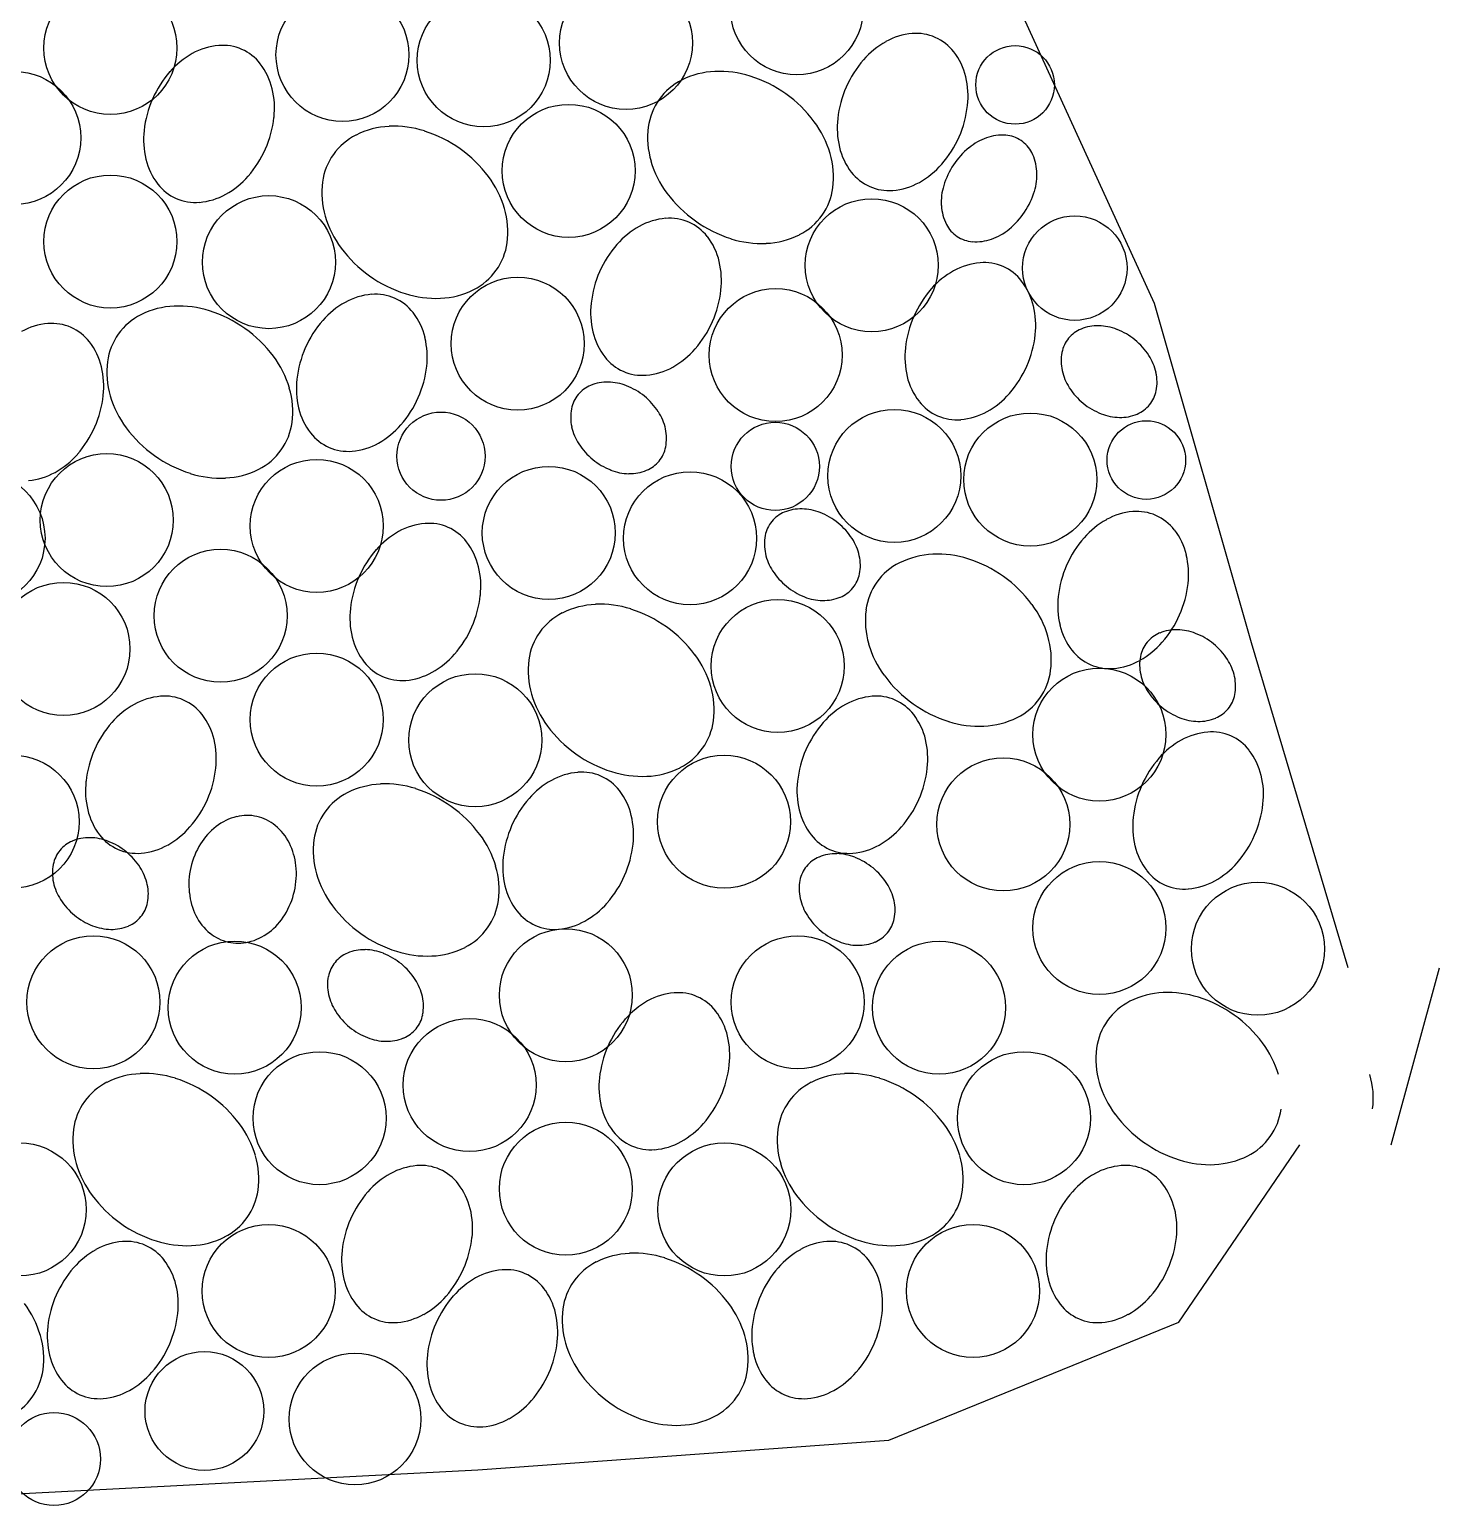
# Paper-space layout 'ESC' of a CAD drawing. Header units: feet, sheet in inches. Extents: x -1.2 to 33.8, y 0.1 to 22.9.
# Drawn here: x 24.005 to 25.056, y 12.874 to 13.975 of the extents above; entities that cross this region are included whole.
import ezdxf

# ---------------------------------------------------------------- set-up
doc = ezdxf.new("R2010")
doc.units = ezdxf.units.FT
doc.header["$MEASUREMENT"] = 0
doc.layers.add('TBLK', color=7, linetype='Continuous')

# ---------------------------------------------------------------- blocks, each defined once
blk = doc.blocks.new('ESC DET')
at = {"layer": 'TBLK'}
for p, q in [((26.4965, 14.2793), (26.3703, 14.5546)), ((26.5687, 14.0261), (26.4965, 14.2793)), ((26.6408, 13.7838), (26.5687, 14.0261)), ((26.6729, 13.6517), (26.709, 13.7838)), ((26.5146, 13.5195), (26.6047, 13.6517)), ((26.2982, 13.4315), (26.5146, 13.5195)), ((25.9916, 13.4094), (26.2982, 13.4315)), ((25.5678, 13.3874), (25.9916, 13.4094))]:
    blk.add_line(p, q, dxfattribs=at)
for centre, radius in [((26.2296, 14.4995), 0.0496), ((25.7176, 14.4698), 0.0496), ((26.1022, 14.4736), 0.0496), ((25.8907, 14.4647), 0.0496), ((25.9961, 14.4606), 0.0496), ((26.3924, 14.4423), 0.0293), ((25.6459, 14.4028), 0.0496), ((26.0594, 14.3782), 0.0496), ((25.7176, 14.3255), 0.0496), ((25.8358, 14.3101), 0.0496), ((26.2855, 14.3078), 0.0496), ((26.4369, 14.3057), 0.039), ((26.0214, 14.2493), 0.0496), ((26.2138, 14.2408), 0.0496), ((26.3023, 14.1507), 0.0496), ((25.9642, 14.1654), 0.0329), ((26.2135, 14.1578), 0.0329), ((26.4037, 14.148), 0.0496), ((26.4903, 14.1625), 0.0293), ((25.7149, 14.1177), 0.0496), ((25.8715, 14.1134), 0.0496), ((26.0446, 14.1082), 0.0496), ((25.6192, 14.1042), 0.0496), ((26.15, 14.1042), 0.0496), ((25.7998, 14.0464), 0.0496), ((25.6826, 14.0217), 0.0496), ((26.2154, 14.0089), 0.0496), ((25.8715, 13.969), 0.0496), ((25.9897, 13.9536), 0.0496), ((26.4553, 13.9578), 0.0496), ((25.6446, 13.8928), 0.0496), ((26.1753, 13.8928), 0.0496), ((26.3836, 13.8908), 0.0496), ((26.4553, 13.8135), 0.0496), ((26.5735, 13.798), 0.0496), ((25.7049, 13.7582), 0.0496), ((25.8103, 13.7542), 0.0496), ((26.0573, 13.7634), 0.0496), ((26.2303, 13.7582), 0.0496), ((26.3357, 13.7542), 0.0496), ((25.9855, 13.6964), 0.0496), ((25.8736, 13.6717), 0.0496), ((26.399, 13.6717), 0.0496), ((26.0573, 13.6191), 0.0496), ((25.65, 13.6036), 0.0496), ((26.1755, 13.6036), 0.0496), ((25.8356, 13.5428), 0.0496), ((26.3611, 13.5428), 0.0496), ((25.7877, 13.4533), 0.0443), ((25.9, 13.4473), 0.0491), ((25.6755, 13.4175), 0.0347)]:
    blk.add_circle(centre, radius, dxfattribs=at)
for centre, radius, start, end in [((26.3199, 14.4315), 0.0493, 94.9227, 119.106), ((26.3187, 14.4454), 0.0353, 66.2676, 94.9227), ((26.3187, 14.4454), 0.0353, 37.6126, 66.2676), ((25.809, 14.411), 0.0625, 119.106, 138.837), ((25.8026, 14.4226), 0.0493, 94.9227, 119.106), ((25.8014, 14.4365), 0.0353, 66.2676, 94.9227), ((25.8014, 14.4365), 0.0353, 37.6126, 66.2676), ((26.3264, 14.4199), 0.0625, 119.106, 138.837), ((26.3077, 14.4369), 0.0493, 13.4293, 37.6126), ((25.7903, 14.428), 0.0493, 13.4293, 37.6126), ((26.3395, 14.4084), 0.0799, 138.837, 156.2676), ((25.8221, 14.3996), 0.0799, 138.837, 156.2676), ((26.1642, 14.4049), 0.0458, 116.5805, 144.5476), ((26.1712, 14.3909), 0.0615, 92.5055, 116.5805), ((26.1719, 14.3762), 0.0762, 72.4548, 92.5055), ((26.1661, 14.358), 0.0953, 54.5476, 72.4548), ((26.2948, 14.4338), 0.0625, 353.6983, 13.4293), ((25.8221, 14.3996), 0.0799, 156.2676, 173.6983), ((25.7775, 14.4249), 0.0625, 353.6983, 13.4293), ((26.1642, 14.4049), 0.0458, 144.5476, 172.5147), ((26.1661, 14.358), 0.0953, 36.6404, 54.5476), ((26.3395, 14.4084), 0.0799, 156.2676, 173.6983), ((26.2775, 14.4357), 0.0799, 336.2676, 353.6983), ((25.7601, 14.4268), 0.0799, 336.2676, 353.6983), ((25.9283, 14.3499), 0.0615, 92.5055, 116.5805), ((25.9289, 14.3353), 0.0762, 72.4548, 92.5055), ((26.1798, 14.4029), 0.0615, 172.5147, 196.5897), ((26.1814, 14.3694), 0.0762, 16.5897, 36.6404), ((26.3222, 14.4104), 0.0625, 173.6983, 193.4293), ((25.8048, 14.4015), 0.0625, 173.6983, 193.4293), ((25.9212, 14.3639), 0.0458, 116.5805, 144.5476), ((25.9231, 14.317), 0.0953, 54.5476, 72.4548), ((26.2775, 14.4357), 0.0799, 318.837, 336.2676), ((26.3862, 14.361), 0.0445, 109.8004, 129.2767), ((26.3827, 14.3705), 0.0344, 85.5439, 109.8004), ((26.3836, 14.3809), 0.0239, 56.3408, 85.5439), ((26.3836, 14.3809), 0.0239, 27.1378, 56.3408), ((25.792, 14.3984), 0.0493, 193.4293, 217.6126), ((25.7601, 14.4268), 0.0799, 318.837, 336.2676), ((25.9212, 14.3639), 0.0458, 144.5476, 172.5147), ((25.9231, 14.317), 0.0953, 36.6404, 54.5476), ((26.1955, 14.3736), 0.0615, 352.5147, 16.5897), ((26.3093, 14.4073), 0.0493, 193.4293, 217.6126), ((26.3946, 14.3507), 0.0578, 129.2767, 146.3408), ((26.3742, 14.3762), 0.0344, 2.8813, 27.1378), ((26.1938, 14.4071), 0.0762, 196.5897, 216.6404), ((26.2982, 14.3988), 0.0353, 217.6126, 246.2676), ((26.2906, 14.4242), 0.0625, 299.106, 318.837), ((26.3946, 14.3507), 0.0578, 146.3408, 163.405), ((26.3642, 14.3756), 0.0445, 343.405, 2.8813), ((25.7809, 14.3899), 0.0353, 217.6126, 246.2676), ((25.7733, 14.4153), 0.0625, 299.106, 318.837), ((25.9368, 14.3619), 0.0615, 172.5147, 196.5897), ((25.9385, 14.3284), 0.0762, 16.5897, 36.6404), ((26.2111, 14.3716), 0.0458, 324.5476, 352.5147), ((26.2982, 14.3988), 0.0353, 246.2676, 274.9227), ((26.297, 14.4127), 0.0493, 274.9227, 299.106), ((26.3818, 14.3545), 0.0445, 163.405, 182.8813), ((25.7809, 14.3899), 0.0353, 246.2676, 274.9227), ((25.7797, 14.4038), 0.0493, 274.9227, 299.106), ((26.2092, 14.4185), 0.0953, 216.6404, 234.5476), ((26.3514, 14.3795), 0.0578, 326.3408, 343.405), ((25.9508, 14.3661), 0.0762, 196.5897, 216.6404), ((25.9525, 14.3326), 0.0615, 352.5147, 16.5897), ((26.136, 14.2937), 0.0493, 94.9227, 119.106), ((26.1348, 14.3076), 0.0353, 66.2676, 94.9227), ((26.2111, 14.3716), 0.0458, 296.5805, 324.5476), ((26.3718, 14.354), 0.0344, 182.8813, 207.1378), ((26.3514, 14.3795), 0.0578, 309.2767, 326.3408), ((26.1425, 14.2822), 0.0625, 119.106, 138.837), ((26.1348, 14.3076), 0.0353, 37.6126, 66.2676), ((26.2092, 14.4185), 0.0953, 234.5476, 252.4548), ((26.3624, 14.3492), 0.0239, 207.1378, 236.3408), ((26.3598, 14.3691), 0.0445, 289.8004, 309.2767), ((25.9681, 14.3306), 0.0458, 324.5476, 352.5147), ((26.1556, 14.2707), 0.0799, 138.837, 156.2676), ((26.1238, 14.2991), 0.0493, 13.4293, 37.6126), ((26.2034, 14.4002), 0.0762, 252.4548, 272.5055), ((26.204, 14.3856), 0.0615, 272.5055, 296.5805), ((26.3624, 14.3492), 0.0239, 236.3408, 265.5439), ((26.3632, 14.3597), 0.0344, 265.5439, 289.8004), ((25.9662, 14.3775), 0.0953, 216.6404, 234.5476), ((26.1109, 14.296), 0.0625, 353.6983, 13.4293), ((26.3693, 14.2745), 0.0353, 66.2676, 94.9227), ((25.9662, 14.3775), 0.0953, 234.5476, 252.4548), ((25.9681, 14.3306), 0.0458, 296.5805, 324.5476), ((26.1556, 14.2707), 0.0799, 156.2676, 173.6983), ((26.3769, 14.249), 0.0625, 119.106, 138.837), ((26.3705, 14.2605), 0.0493, 94.9227, 119.106), ((26.3693, 14.2745), 0.0353, 37.6126, 66.2676), ((25.9611, 14.3446), 0.0615, 272.5055, 296.5805), ((26.0936, 14.298), 0.0799, 336.2676, 353.6983), ((26.39, 14.2375), 0.0799, 138.837, 156.2676), ((26.3582, 14.2659), 0.0493, 13.4293, 37.6126), ((25.7679, 14.2159), 0.0615, 92.5055, 116.5805), ((25.7685, 14.2012), 0.0762, 72.4548, 92.5055), ((25.923, 14.2255), 0.0625, 119.106, 138.837), ((25.9166, 14.237), 0.0493, 94.9227, 119.106), ((25.9154, 14.2509), 0.0353, 66.2676, 94.9227), ((25.9154, 14.2509), 0.0353, 37.6126, 66.2676), ((25.9604, 14.3593), 0.0762, 252.4548, 272.5055), ((26.1383, 14.2726), 0.0625, 173.6983, 193.4293), ((26.3453, 14.2629), 0.0625, 353.6983, 13.4293), ((25.7608, 14.2299), 0.0458, 116.5805, 144.5476), ((25.7627, 14.183), 0.0953, 54.5476, 72.4548), ((25.9361, 14.214), 0.0799, 138.837, 156.2676), ((25.9043, 14.2424), 0.0493, 13.4293, 37.6126), ((26.0936, 14.298), 0.0799, 318.837, 336.2676), ((26.39, 14.2375), 0.0799, 156.2676, 173.6983), ((25.6752, 14.2152), 0.0493, 94.9227, 119.106), ((25.674, 14.2291), 0.0353, 66.2676, 94.9227), ((25.674, 14.2291), 0.0353, 37.6126, 66.2676), ((25.7608, 14.2299), 0.0458, 144.5476, 172.5147), ((25.7627, 14.183), 0.0953, 36.6404, 54.5476), ((26.1254, 14.2695), 0.0493, 193.4293, 217.6126), ((26.328, 14.2648), 0.0799, 336.2676, 353.6983), ((26.4509, 14.2381), 0.024, 112.7078, 140.6778), ((26.454, 14.2305), 0.0322, 88.6324, 112.7078), ((26.4538, 14.2228), 0.0399, 68.5829, 88.6324), ((26.4502, 14.2135), 0.0499, 50.6778, 68.5829), ((25.6629, 14.2206), 0.0493, 13.4293, 37.6126), ((25.9361, 14.214), 0.0799, 156.2676, 173.6983), ((25.8914, 14.2393), 0.0625, 353.6983, 13.4293), ((26.1067, 14.2865), 0.0625, 299.106, 318.837), ((26.3727, 14.2394), 0.0625, 173.6983, 193.4293), ((26.4509, 14.2381), 0.024, 140.6778, 168.6477), ((26.4502, 14.2135), 0.0499, 32.7726, 50.6778), ((25.7764, 14.2279), 0.0615, 172.5147, 196.5897), ((25.7781, 14.1944), 0.0762, 16.5897, 36.6404), ((26.1143, 14.261), 0.0353, 217.6126, 246.2676), ((26.4589, 14.2364), 0.0322, 168.6477, 192.7231), ((26.4586, 14.2189), 0.0399, 12.7231, 32.7726), ((25.6501, 14.2175), 0.0625, 353.6983, 13.4293), ((25.9188, 14.2159), 0.0625, 173.6983, 193.4293), ((25.8741, 14.2413), 0.0799, 336.2676, 353.6983), ((26.1143, 14.261), 0.0353, 246.2676, 274.9227), ((26.1131, 14.2749), 0.0493, 274.9227, 299.106), ((26.3598, 14.2364), 0.0493, 193.4293, 217.6126), ((26.328, 14.2648), 0.0799, 318.837, 336.2676), ((26.4664, 14.2381), 0.0399, 192.7231, 212.7726), ((26.4661, 14.2206), 0.0322, 348.6477, 12.7231), ((25.6328, 14.2194), 0.0799, 336.2676, 353.6983), ((25.7921, 14.1986), 0.0615, 352.5147, 16.5897), ((26.085, 14.1961), 0.024, 140.6778, 168.6477), ((26.085, 14.1961), 0.024, 112.7078, 140.6778), ((26.0882, 14.1885), 0.0322, 88.6324, 112.7078), ((26.088, 14.1808), 0.0399, 68.5829, 88.6324), ((26.0843, 14.1715), 0.0499, 50.6778, 68.5829), ((26.3411, 14.2533), 0.0625, 299.106, 318.837), ((26.4748, 14.2435), 0.0499, 212.7726, 230.6778), ((26.4742, 14.219), 0.024, 320.6778, 348.6477), ((25.7904, 14.2321), 0.0762, 196.5897, 216.6404), ((25.9059, 14.2128), 0.0493, 193.4293, 217.6126), ((25.8741, 14.2413), 0.0799, 318.837, 336.2676), ((26.0931, 14.1944), 0.0322, 168.6477, 192.7231), ((26.0843, 14.1715), 0.0499, 32.7726, 50.6778), ((26.3488, 14.2278), 0.0353, 217.6126, 246.2676), ((26.4748, 14.2435), 0.0499, 230.6778, 248.5829), ((26.4742, 14.219), 0.024, 292.7078, 320.6778), ((25.8077, 14.1966), 0.0458, 324.5476, 352.5147), ((25.8872, 14.2298), 0.0625, 299.106, 318.837), ((26.0928, 14.1769), 0.0399, 12.7231, 32.7726), ((26.3488, 14.2278), 0.0353, 246.2676, 274.9227), ((26.3476, 14.2418), 0.0493, 274.9227, 299.106), ((26.4712, 14.2342), 0.0399, 248.5829, 268.6324), ((26.471, 14.2265), 0.0322, 268.6324, 292.7078), ((25.6328, 14.2194), 0.0799, 318.837, 336.2676), ((25.8058, 14.2435), 0.0953, 216.6404, 234.5476), ((25.8949, 14.2043), 0.0353, 217.6126, 246.2676), ((26.1005, 14.1961), 0.0399, 192.7231, 212.7726), ((26.1002, 14.1786), 0.0322, 348.6477, 12.7231), ((25.6459, 14.2079), 0.0625, 299.106, 318.837), ((25.8077, 14.1966), 0.0458, 296.5805, 324.5476), ((25.8949, 14.2043), 0.0353, 246.2676, 274.9227), ((25.8937, 14.2182), 0.0493, 274.9227, 299.106), ((26.109, 14.2016), 0.0499, 212.7726, 230.6778), ((26.1083, 14.177), 0.024, 320.6778, 348.6477), ((25.8058, 14.2435), 0.0953, 234.5476, 252.4548), ((25.8007, 14.2106), 0.0615, 272.5055, 296.5805), ((26.109, 14.2016), 0.0499, 230.6778, 248.5829), ((26.1083, 14.177), 0.024, 292.7078, 320.6778), ((25.6523, 14.1964), 0.0493, 274.9227, 299.106), ((25.8, 14.2252), 0.0762, 252.4548, 272.5055), ((26.1053, 14.1922), 0.0399, 248.5829, 268.6324), ((26.1051, 14.1846), 0.0322, 268.6324, 292.7078), ((26.2295, 14.1015), 0.024, 112.7078, 140.6778), ((26.2327, 14.0939), 0.0322, 88.6324, 112.7078), ((26.2325, 14.0862), 0.0399, 68.5829, 88.6324), ((26.2288, 14.0769), 0.0499, 50.6778, 68.5829), ((26.4844, 14.075), 0.0493, 94.9227, 119.106), ((26.4832, 14.0889), 0.0353, 66.2676, 94.9227), ((25.9565, 14.0661), 0.0493, 94.9227, 119.106), ((25.9553, 14.08), 0.0353, 66.2676, 94.9227), ((25.9553, 14.08), 0.0353, 37.6126, 66.2676), ((26.2295, 14.1015), 0.024, 140.6778, 168.6477), ((26.2288, 14.0769), 0.0499, 32.7726, 50.6778), ((26.4909, 14.0634), 0.0625, 119.106, 138.837), ((26.4832, 14.0889), 0.0353, 37.6126, 66.2676), ((25.9629, 14.0545), 0.0625, 119.106, 138.837), ((25.9442, 14.0715), 0.0493, 13.4293, 37.6126), ((26.2376, 14.0998), 0.0322, 168.6477, 192.7231), ((26.2373, 14.0823), 0.0399, 12.7231, 32.7726), ((26.504, 14.052), 0.0799, 138.837, 156.2676), ((26.4722, 14.0804), 0.0493, 13.4293, 37.6126), ((25.976, 14.0431), 0.0799, 138.837, 156.2676), ((26.2451, 14.1015), 0.0399, 192.7231, 212.7726), ((26.2448, 14.084), 0.0322, 348.6477, 12.7231), ((26.3337, 14.0308), 0.0615, 92.5055, 116.5805), ((26.3343, 14.0162), 0.0762, 72.4548, 92.5055), ((26.4593, 14.0773), 0.0625, 353.6983, 13.4293), ((25.9314, 14.0684), 0.0625, 353.6983, 13.4293), ((26.2535, 14.107), 0.0499, 212.7726, 230.6778), ((26.3266, 14.0449), 0.0458, 116.5805, 144.5476), ((26.3285, 13.998), 0.0953, 54.5476, 72.4548), ((26.504, 14.052), 0.0799, 156.2676, 173.6983), ((25.976, 14.0431), 0.0799, 156.2676, 173.6983), ((26.2535, 14.107), 0.0499, 230.6778, 248.5829), ((26.2528, 14.0824), 0.024, 320.6778, 348.6477), ((26.3266, 14.0449), 0.0458, 144.5476, 172.5147), ((26.3285, 13.998), 0.0953, 36.6404, 54.5476), ((26.442, 14.0792), 0.0799, 336.2676, 353.6983), ((25.9141, 14.0703), 0.0799, 336.2676, 353.6983), ((26.2498, 14.0976), 0.0399, 248.5829, 268.6324), ((26.2496, 14.09), 0.0322, 268.6324, 292.7078), ((26.2528, 14.0824), 0.024, 292.7078, 320.6778), ((26.4867, 14.0539), 0.0625, 173.6983, 193.4293), ((25.9587, 14.045), 0.0625, 173.6983, 193.4293), ((26.0751, 14.0075), 0.0458, 116.5805, 144.5476), ((26.0822, 13.9934), 0.0615, 92.5055, 116.5805), ((26.0828, 13.9788), 0.0762, 72.4548, 92.5055), ((26.077, 13.9605), 0.0953, 54.5476, 72.4548), ((26.3422, 14.0428), 0.0615, 172.5147, 196.5897), ((26.3439, 14.0094), 0.0762, 16.5897, 36.6404), ((26.442, 14.0792), 0.0799, 318.837, 336.2676), ((25.9141, 14.0703), 0.0799, 318.837, 336.2676), ((26.077, 13.9605), 0.0953, 36.6404, 54.5476), ((26.4738, 14.0508), 0.0493, 193.4293, 217.6126), ((26.5127, 14.0038), 0.0322, 88.6324, 112.7078), ((26.5125, 13.9961), 0.0399, 68.5829, 88.6324), ((25.9459, 14.0419), 0.0493, 193.4293, 217.6126), ((26.0751, 14.0075), 0.0458, 144.5476, 172.5147), ((26.3562, 14.047), 0.0762, 196.5897, 216.6404), ((26.3579, 14.0136), 0.0615, 352.5147, 16.5897), ((26.4551, 14.0678), 0.0625, 299.106, 318.837), ((26.5095, 14.0114), 0.024, 140.6778, 168.6477), ((26.5095, 14.0114), 0.024, 112.7078, 140.6778), ((26.5088, 13.9868), 0.0499, 50.6778, 68.5829), ((26.5088, 13.9868), 0.0499, 32.7726, 50.6778), ((25.9272, 14.0589), 0.0625, 299.106, 318.837), ((26.0907, 14.0054), 0.0615, 172.5147, 196.5897), ((26.0924, 13.972), 0.0762, 16.5897, 36.6404), ((26.4627, 14.0423), 0.0353, 217.6126, 246.2676), ((26.4615, 14.0562), 0.0493, 274.9227, 299.106), ((26.5175, 14.0097), 0.0322, 168.6477, 192.7231), ((26.5172, 13.9922), 0.0399, 12.7231, 32.7726), ((25.9348, 14.0334), 0.0353, 217.6126, 246.2676), ((25.9336, 14.0473), 0.0493, 274.9227, 299.106), ((26.3716, 14.0584), 0.0953, 216.6404, 234.5476), ((26.3735, 14.0115), 0.0458, 324.5476, 352.5147), ((26.4627, 14.0423), 0.0353, 246.2676, 274.9227), ((26.525, 14.0114), 0.0399, 192.7231, 212.7726), ((25.9348, 14.0334), 0.0353, 246.2676, 274.9227), ((26.1064, 13.9761), 0.0615, 352.5147, 16.5897), ((26.5247, 13.9939), 0.0322, 348.6477, 12.7231), ((25.7657, 13.9257), 0.0625, 119.106, 138.837), ((25.7592, 13.9372), 0.0493, 94.9227, 119.106), ((25.758, 13.9512), 0.0353, 66.2676, 94.9227), ((25.758, 13.9512), 0.0353, 37.6126, 66.2676), ((26.1048, 14.0096), 0.0762, 196.5897, 216.6404), ((26.2964, 13.9257), 0.0625, 119.106, 138.837), ((26.29, 13.9372), 0.0493, 94.9227, 119.106), ((26.2888, 13.9512), 0.0353, 66.2676, 94.9227), ((26.2888, 13.9512), 0.0353, 37.6126, 66.2676), ((26.3716, 14.0584), 0.0953, 234.5476, 252.4548), ((26.3735, 14.0115), 0.0458, 296.5805, 324.5476), ((26.5335, 14.0168), 0.0499, 212.7726, 230.6778), ((26.5328, 13.9923), 0.024, 320.6778, 348.6477), ((25.747, 13.9426), 0.0493, 13.4293, 37.6126), ((26.2777, 13.9426), 0.0493, 13.4293, 37.6126), ((26.3665, 14.0255), 0.0615, 272.5055, 296.5805), ((26.5335, 14.0168), 0.0499, 230.6778, 248.5829), ((26.5298, 14.0075), 0.0399, 248.5829, 268.6324), ((26.5296, 13.9998), 0.0322, 268.6324, 292.7078), ((26.5328, 13.9923), 0.024, 292.7078, 320.6778), ((25.7788, 13.9142), 0.0799, 138.837, 156.2676), ((26.1201, 14.021), 0.0953, 216.6404, 234.5476), ((26.122, 13.9741), 0.0458, 324.5476, 352.5147), ((26.3095, 13.9142), 0.0799, 138.837, 156.2676), ((26.3658, 14.0402), 0.0762, 252.4548, 272.5055), ((26.5403, 13.9105), 0.0493, 94.9227, 119.106), ((26.5391, 13.9245), 0.0353, 66.2676, 94.9227), ((25.7341, 13.9396), 0.0625, 353.6983, 13.4293), ((26.122, 13.9741), 0.0458, 296.5805, 324.5476), ((26.2648, 13.9396), 0.0625, 353.6983, 13.4293), ((26.5467, 13.899), 0.0625, 119.106, 138.837), ((26.5391, 13.9245), 0.0353, 37.6126, 66.2676), ((25.7788, 13.9142), 0.0799, 156.2676, 173.6983), ((26.1201, 14.021), 0.0953, 234.5476, 252.4548), ((26.3095, 13.9142), 0.0799, 156.2676, 173.6983), ((26.5599, 13.8875), 0.0799, 138.837, 156.2676), ((26.528, 13.9159), 0.0493, 13.4293, 37.6126), ((25.7168, 13.9415), 0.0799, 336.2676, 353.6983), ((26.0705, 13.8805), 0.0493, 94.9227, 119.106), ((26.0693, 13.8945), 0.0353, 66.2676, 94.9227), ((26.0693, 13.8945), 0.0353, 37.6126, 66.2676), ((26.1143, 14.0028), 0.0762, 252.4548, 272.5055), ((26.115, 13.9881), 0.0615, 272.5055, 296.5805), ((26.2475, 13.9415), 0.0799, 336.2676, 353.6983), ((26.5152, 13.9129), 0.0625, 353.6983, 13.4293), ((25.7615, 13.9161), 0.0625, 173.6983, 193.4293), ((25.9148, 13.8734), 0.0458, 116.5805, 144.5476), ((25.9218, 13.8594), 0.0615, 92.5055, 116.5805), ((25.9224, 13.8448), 0.0762, 72.4548, 92.5055), ((25.9166, 13.8265), 0.0953, 54.5476, 72.4548), ((26.0769, 13.869), 0.0625, 119.106, 138.837), ((26.0582, 13.8859), 0.0493, 13.4293, 37.6126), ((26.2922, 13.9161), 0.0625, 173.6983, 193.4293), ((26.5599, 13.8875), 0.0799, 156.2676, 173.6983), ((25.7168, 13.9415), 0.0799, 318.837, 336.2676), ((25.9166, 13.8265), 0.0953, 36.6404, 54.5476), ((26.09, 13.8575), 0.0799, 138.837, 156.2676), ((26.2475, 13.9415), 0.0799, 318.837, 336.2676), ((26.4979, 13.9148), 0.0799, 336.2676, 353.6983), ((25.7486, 13.9131), 0.0493, 193.4293, 217.6126), ((25.8216, 13.8567), 0.0411, 103.802, 127.6269), ((25.8196, 13.8647), 0.0328, 77.1072, 103.802), ((25.8196, 13.8647), 0.0328, 50.4124, 77.1072), ((25.9148, 13.8734), 0.0458, 144.5476, 172.5147), ((26.0453, 13.8829), 0.0625, 353.6983, 13.4293), ((26.2793, 13.9131), 0.0493, 193.4293, 217.6126), ((26.5426, 13.8894), 0.0625, 173.6983, 193.4293), ((25.7016, 13.8487), 0.0322, 88.6324, 112.7078), ((25.7015, 13.841), 0.0399, 68.5829, 88.6324), ((25.7375, 13.9045), 0.0353, 217.6126, 246.2676), ((25.7299, 13.93), 0.0625, 299.106, 318.837), ((25.8261, 13.8507), 0.0486, 127.6269, 148.2669), ((25.8144, 13.8583), 0.0411, 26.5874, 50.4124), ((25.932, 13.8379), 0.0762, 16.5897, 36.6404), ((26.09, 13.8575), 0.0799, 156.2676, 173.6983), ((26.2683, 13.9045), 0.0353, 217.6126, 246.2676), ((26.2606, 13.93), 0.0625, 299.106, 318.837), ((26.4979, 13.9148), 0.0799, 318.837, 336.2676), ((25.6985, 13.8562), 0.024, 140.6778, 168.6477), ((25.6985, 13.8562), 0.024, 112.7078, 140.6778), ((25.6978, 13.8317), 0.0499, 50.6778, 68.5829), ((25.7375, 13.9045), 0.0353, 246.2676, 274.9227), ((25.6978, 13.8317), 0.0499, 32.7726, 50.6778), ((25.7363, 13.9185), 0.0493, 274.9227, 299.106), ((25.8343, 13.8457), 0.0582, 148.2669, 167.1072), ((25.8076, 13.855), 0.0486, 5.9474, 26.5874), ((25.9303, 13.8714), 0.0615, 172.5147, 196.5897), ((26.028, 13.8848), 0.0799, 336.2676, 353.6983), ((26.2683, 13.9045), 0.0353, 246.2676, 274.9227), ((26.2671, 13.9185), 0.0493, 274.9227, 299.106), ((26.5297, 13.8864), 0.0493, 193.4293, 217.6126), ((25.7065, 13.8546), 0.0322, 168.6477, 192.7231), ((25.7062, 13.8371), 0.0399, 12.7231, 32.7726), ((25.8343, 13.8457), 0.0582, 167.1072, 185.9474), ((25.7981, 13.854), 0.0582, 347.1072, 5.9474), ((25.946, 13.8421), 0.0615, 352.5147, 16.5897), ((26.0727, 13.8594), 0.0625, 173.6983, 193.4293), ((26.2554, 13.8443), 0.024, 140.6778, 168.6477), ((26.2554, 13.8443), 0.024, 112.7078, 140.6778), ((26.2586, 13.8367), 0.0322, 88.6324, 112.7078), ((26.2584, 13.8291), 0.0399, 68.5829, 88.6324), ((26.2548, 13.8197), 0.0499, 50.6778, 68.5829), ((26.511, 13.9033), 0.0625, 299.106, 318.837), ((25.714, 13.8563), 0.0399, 192.7231, 212.7726), ((25.9444, 13.8756), 0.0762, 196.5897, 216.6404), ((26.028, 13.8848), 0.0799, 318.837, 336.2676), ((26.2635, 13.8427), 0.0322, 168.6477, 192.7231), ((26.2548, 13.8197), 0.0499, 32.7726, 50.6778), ((26.5186, 13.8778), 0.0353, 217.6126, 246.2676), ((26.5174, 13.8918), 0.0493, 274.9227, 299.106), ((25.7137, 13.8388), 0.0322, 348.6477, 12.7231), ((25.8248, 13.8447), 0.0486, 185.9474, 206.5874), ((25.7981, 13.854), 0.0582, 328.2669, 347.1072), ((26.0598, 13.8564), 0.0493, 193.4293, 217.6126), ((26.2632, 13.8251), 0.0399, 12.7231, 32.7726), ((26.5186, 13.8778), 0.0353, 246.2676, 274.9227), ((25.7224, 13.8617), 0.0499, 212.7726, 230.6778), ((25.7218, 13.8372), 0.024, 320.6778, 348.6477), ((25.9597, 13.887), 0.0953, 216.6404, 234.5476), ((25.9616, 13.8401), 0.0458, 324.5476, 352.5147), ((26.0488, 13.8478), 0.0353, 217.6126, 246.2676), ((26.0411, 13.8733), 0.0625, 299.106, 318.837), ((26.271, 13.8444), 0.0399, 192.7231, 212.7726), ((26.2707, 13.8268), 0.0322, 348.6477, 12.7231), ((25.7224, 13.8617), 0.0499, 230.6778, 248.5829), ((25.7188, 13.8524), 0.0399, 248.5829, 268.6324), ((25.7186, 13.8447), 0.0322, 268.6324, 292.7078), ((25.7218, 13.8372), 0.024, 292.7078, 320.6778), ((25.818, 13.8413), 0.0411, 206.5874, 230.4124), ((25.8063, 13.8489), 0.0486, 307.6269, 328.2669), ((26.0488, 13.8478), 0.0353, 246.2676, 274.9227), ((26.0476, 13.8618), 0.0493, 274.9227, 299.106), ((26.2794, 13.8498), 0.0499, 212.7726, 230.6778), ((26.2787, 13.8252), 0.024, 320.6778, 348.6477), ((25.8128, 13.835), 0.0328, 230.4124, 257.1072), ((25.8108, 13.843), 0.0411, 283.802, 307.6269), ((25.9597, 13.887), 0.0953, 234.5476, 252.4548), ((25.9616, 13.8401), 0.0458, 296.5805, 324.5476), ((26.2794, 13.8498), 0.0499, 230.6778, 248.5829), ((26.2757, 13.8405), 0.0399, 248.5829, 268.6324), ((26.2787, 13.8252), 0.024, 292.7078, 320.6778), ((25.8128, 13.835), 0.0328, 257.1072, 283.802), ((25.9037, 13.7727), 0.024, 112.7078, 140.6778), ((25.9068, 13.7651), 0.0322, 88.6324, 112.7078), ((25.9067, 13.7575), 0.0399, 68.5829, 88.6324), ((25.903, 13.7481), 0.0499, 50.6778, 68.5829), ((25.9539, 13.8688), 0.0762, 252.4548, 272.5055), ((25.9546, 13.8541), 0.0615, 272.5055, 296.5805), ((26.2756, 13.8328), 0.0322, 268.6324, 292.7078), ((25.9037, 13.7727), 0.024, 140.6778, 168.6477), ((25.903, 13.7481), 0.0499, 32.7726, 50.6778), ((25.9117, 13.7711), 0.0322, 168.6477, 192.7231), ((25.9114, 13.7536), 0.0399, 12.7231, 32.7726), ((25.9192, 13.7728), 0.0399, 192.7231, 212.7726), ((25.9189, 13.7553), 0.0322, 348.6477, 12.7231), ((26.1423, 13.7161), 0.0493, 94.9227, 119.106), ((26.1411, 13.73), 0.0353, 66.2676, 94.9227), ((26.1411, 13.73), 0.0353, 37.6126, 66.2676), ((26.5056, 13.7039), 0.0615, 92.5055, 116.5805), ((26.5062, 13.6892), 0.0762, 72.4548, 92.5055), ((26.5005, 13.671), 0.0953, 54.5476, 72.4548), ((25.9276, 13.7782), 0.0499, 212.7726, 230.6778), ((25.927, 13.7536), 0.024, 320.6778, 348.6477), ((26.1487, 13.7045), 0.0625, 119.106, 138.837), ((26.13, 13.7215), 0.0493, 13.4293, 37.6126), ((26.4986, 13.7179), 0.0458, 116.5805, 144.5476), ((26.5005, 13.671), 0.0953, 36.6404, 54.5476), ((25.9276, 13.7782), 0.0499, 230.6778, 248.5829), ((25.927, 13.7536), 0.024, 292.7078, 320.6778), ((26.1618, 13.6931), 0.0799, 138.837, 156.2676), ((26.4986, 13.7179), 0.0458, 144.5476, 172.5147), ((25.924, 13.7689), 0.0399, 248.5829, 268.6324), ((25.9238, 13.7612), 0.0322, 268.6324, 292.7078), ((26.1171, 13.7184), 0.0625, 353.6983, 13.4293), ((26.5158, 13.6824), 0.0762, 16.5897, 36.6404), ((26.1618, 13.6931), 0.0799, 156.2676, 173.6983), ((26.5141, 13.7158), 0.0615, 172.5147, 196.5897), ((25.7425, 13.6434), 0.0615, 92.5055, 116.5805), ((25.7431, 13.6288), 0.0762, 72.4548, 92.5055), ((26.0998, 13.7203), 0.0799, 336.2676, 353.6983), ((26.2679, 13.6434), 0.0615, 92.5055, 116.5805), ((26.2686, 13.6288), 0.0762, 72.4548, 92.5055), ((25.7355, 13.6575), 0.0458, 116.5805, 144.5476), ((25.7374, 13.6105), 0.0953, 54.5476, 72.4548), ((26.1445, 13.695), 0.0625, 173.6983, 193.4293), ((26.2609, 13.6575), 0.0458, 116.5805, 144.5476), ((26.2628, 13.6105), 0.0953, 54.5476, 72.4548), ((26.5282, 13.72), 0.0762, 196.5897, 216.6404), ((26.5981, 13.6866), 0.0615, 352.5147, 16.5897), ((25.7355, 13.6575), 0.0458, 144.5476, 172.5147), ((25.7374, 13.6105), 0.0953, 36.6404, 54.5476), ((26.0998, 13.7203), 0.0799, 318.837, 336.2676), ((26.2609, 13.6575), 0.0458, 144.5476, 172.5147), ((26.2628, 13.6105), 0.0953, 36.6404, 54.5476), ((26.1316, 13.6919), 0.0493, 193.4293, 217.6126), ((26.5435, 13.7315), 0.0953, 216.6404, 234.5476), ((26.5454, 13.6845), 0.0458, 324.5476, 352.5147), ((25.751, 13.6554), 0.0615, 172.5147, 196.5897), ((25.7527, 13.622), 0.0762, 16.5897, 36.6404), ((26.1206, 13.6834), 0.0353, 217.6126, 246.2676), ((26.1129, 13.7089), 0.0625, 299.106, 318.837), ((26.2765, 13.6554), 0.0615, 172.5147, 196.5897), ((26.2782, 13.622), 0.0762, 16.5897, 36.6404), ((26.1206, 13.6834), 0.0353, 246.2676, 274.9227), ((26.1194, 13.6973), 0.0493, 274.9227, 299.106), ((26.5435, 13.7315), 0.0953, 234.5476, 252.4548), ((26.5454, 13.6845), 0.0458, 296.5805, 324.5476), ((25.7668, 13.6261), 0.0615, 352.5147, 16.5897), ((26.2922, 13.6261), 0.0615, 352.5147, 16.5897), ((26.5378, 13.7132), 0.0762, 252.4548, 272.5055), ((26.5384, 13.6986), 0.0615, 272.5055, 296.5805), ((25.7651, 13.6596), 0.0762, 196.5897, 216.6404), ((25.9567, 13.5757), 0.0625, 119.106, 138.837), ((25.9503, 13.5872), 0.0493, 94.9227, 119.106), ((25.9491, 13.6012), 0.0353, 66.2676, 94.9227), ((25.9491, 13.6012), 0.0353, 37.6126, 66.2676), ((26.2905, 13.6596), 0.0762, 196.5897, 216.6404), ((26.4822, 13.5757), 0.0625, 119.106, 138.837), ((26.4757, 13.5872), 0.0493, 94.9227, 119.106), ((26.4745, 13.6012), 0.0353, 66.2676, 94.9227), ((26.4745, 13.6012), 0.0353, 37.6126, 66.2676), ((25.7823, 13.6241), 0.0458, 324.5476, 352.5147), ((25.9698, 13.5642), 0.0799, 138.837, 156.2676), ((25.938, 13.5926), 0.0493, 13.4293, 37.6126), ((26.3078, 13.6241), 0.0458, 324.5476, 352.5147), ((26.4953, 13.5642), 0.0799, 138.837, 156.2676), ((26.4634, 13.5926), 0.0493, 13.4293, 37.6126), ((25.7804, 13.671), 0.0953, 216.6404, 234.5476), ((26.3059, 13.671), 0.0953, 216.6404, 234.5476), ((25.7823, 13.6241), 0.0458, 296.5805, 324.5476), ((25.9698, 13.5642), 0.0799, 156.2676, 173.6983), ((25.9252, 13.5896), 0.0625, 353.6983, 13.4293), ((26.3078, 13.6241), 0.0458, 296.5805, 324.5476), ((26.4953, 13.5642), 0.0799, 156.2676, 173.6983), ((26.4506, 13.5896), 0.0625, 353.6983, 13.4293), ((25.7804, 13.671), 0.0953, 234.5476, 252.4548), ((26.3059, 13.671), 0.0953, 234.5476, 252.4548), ((25.7372, 13.519), 0.0625, 119.106, 138.837), ((25.7308, 13.5306), 0.0493, 94.9227, 119.106), ((25.7296, 13.5445), 0.0353, 66.2676, 94.9227), ((25.7296, 13.5445), 0.0353, 37.6126, 66.2676), ((25.7747, 13.6528), 0.0762, 252.4548, 272.5055), ((25.7753, 13.6381), 0.0615, 272.5055, 296.5805), ((25.9525, 13.5661), 0.0625, 173.6983, 193.4293), ((25.9078, 13.5915), 0.0799, 336.2676, 353.6983), ((26.2627, 13.519), 0.0625, 119.106, 138.837), ((26.2562, 13.5306), 0.0493, 94.9227, 119.106), ((26.255, 13.5445), 0.0353, 66.2676, 94.9227), ((26.255, 13.5445), 0.0353, 37.6126, 66.2676), ((26.3001, 13.6528), 0.0762, 252.4548, 272.5055), ((26.3007, 13.6381), 0.0615, 272.5055, 296.5805), ((26.478, 13.5661), 0.0625, 173.6983, 193.4293), ((26.4333, 13.5915), 0.0799, 336.2676, 353.6983), ((25.7185, 13.5359), 0.0493, 13.4293, 37.6126), ((26.1005, 13.5235), 0.0458, 116.5805, 144.5476), ((26.1075, 13.5094), 0.0615, 92.5055, 116.5805), ((26.1082, 13.4948), 0.0762, 72.4548, 92.5055), ((26.1024, 13.4765), 0.0953, 54.5476, 72.4548), ((26.244, 13.5359), 0.0493, 13.4293, 37.6126), ((25.7503, 13.5075), 0.0799, 138.837, 156.2676), ((25.9397, 13.5631), 0.0493, 193.4293, 217.6126), ((25.9078, 13.5915), 0.0799, 318.837, 336.2676), ((26.0204, 13.4979), 0.0625, 119.106, 138.837), ((26.014, 13.5095), 0.0493, 94.9227, 119.106), ((26.0128, 13.5234), 0.0353, 66.2676, 94.9227), ((26.0128, 13.5234), 0.0353, 37.6126, 66.2676), ((26.1024, 13.4765), 0.0953, 36.6404, 54.5476), ((26.2758, 13.5075), 0.0799, 138.837, 156.2676), ((26.4651, 13.5631), 0.0493, 193.4293, 217.6126), ((26.4333, 13.5915), 0.0799, 318.837, 336.2676), ((25.7503, 13.5075), 0.0799, 156.2676, 173.6983), ((25.7057, 13.5329), 0.0625, 353.6983, 13.4293), ((26.0017, 13.5149), 0.0493, 13.4293, 37.6126), ((26.1005, 13.5235), 0.0458, 144.5476, 172.5147), ((26.2758, 13.5075), 0.0799, 156.2676, 173.6983), ((26.2311, 13.5329), 0.0625, 353.6983, 13.4293), ((25.5923, 13.4879), 0.0762, 16.5897, 36.6404), ((25.9286, 13.5545), 0.0353, 217.6126, 246.2676), ((25.921, 13.58), 0.0625, 299.106, 318.837), ((26.0335, 13.4865), 0.0799, 138.837, 156.2676), ((26.1161, 13.5214), 0.0615, 172.5147, 196.5897), ((26.1178, 13.4879), 0.0762, 16.5897, 36.6404), ((26.454, 13.5545), 0.0353, 217.6126, 246.2676), ((26.4464, 13.58), 0.0625, 299.106, 318.837), ((25.6884, 13.5348), 0.0799, 336.2676, 353.6983), ((25.9286, 13.5545), 0.0353, 246.2676, 274.9227), ((25.9274, 13.5685), 0.0493, 274.9227, 299.106), ((26.0335, 13.4865), 0.0799, 156.2676, 173.6983), ((25.9888, 13.5118), 0.0625, 353.6983, 13.4293), ((26.2138, 13.5348), 0.0799, 336.2676, 353.6983), ((26.454, 13.5545), 0.0353, 246.2676, 274.9227), ((26.4528, 13.5685), 0.0493, 274.9227, 299.106), ((25.6064, 13.4921), 0.0615, 352.5147, 16.5897), ((25.733, 13.5094), 0.0625, 173.6983, 193.4293), ((26.1318, 13.4921), 0.0615, 352.5147, 16.5897), ((26.2585, 13.5094), 0.0625, 173.6983, 193.4293), ((25.6884, 13.5348), 0.0799, 318.837, 336.2676), ((26.0162, 13.4884), 0.0625, 173.6983, 193.4293), ((25.9715, 13.5137), 0.0799, 336.2676, 353.6983), ((26.1301, 13.5256), 0.0762, 196.5897, 216.6404), ((26.2138, 13.5348), 0.0799, 318.837, 336.2676), ((25.6219, 13.4901), 0.0458, 324.5476, 352.5147), ((25.7202, 13.5064), 0.0493, 193.4293, 217.6126), ((26.1474, 13.4901), 0.0458, 324.5476, 352.5147), ((26.2456, 13.5064), 0.0493, 193.4293, 217.6126), ((25.7091, 13.4978), 0.0353, 217.6126, 246.2676), ((25.7015, 13.5233), 0.0625, 299.106, 318.837), ((26.0033, 13.4853), 0.0493, 193.4293, 217.6126), ((25.9715, 13.5137), 0.0799, 318.837, 336.2676), ((26.1455, 13.537), 0.0953, 216.6404, 234.5476), ((26.2345, 13.4978), 0.0353, 217.6126, 246.2676), ((26.2269, 13.5233), 0.0625, 299.106, 318.837), ((25.6219, 13.4901), 0.0458, 296.5805, 324.5476), ((25.7091, 13.4978), 0.0353, 246.2676, 274.9227), ((25.7079, 13.5118), 0.0493, 274.9227, 299.106), ((26.1474, 13.4901), 0.0458, 296.5805, 324.5476), ((26.2345, 13.4978), 0.0353, 246.2676, 274.9227), ((26.2333, 13.5118), 0.0493, 274.9227, 299.106), ((25.9923, 13.4768), 0.0353, 217.6126, 246.2676), ((25.9846, 13.5022), 0.0625, 299.106, 318.837), ((26.1455, 13.537), 0.0953, 234.5476, 252.4548), ((25.9923, 13.4768), 0.0353, 246.2676, 274.9227), ((25.9911, 13.4907), 0.0493, 274.9227, 299.106), ((26.1397, 13.5188), 0.0762, 252.4548, 272.5055), ((26.1403, 13.5041), 0.0615, 272.5055, 296.5805)]:
    blk.add_arc(centre, radius, start, end, dxfattribs=at)

psp = doc.layouts.new('ESC')

# ---------------------------------------------------------------- block references
psp.add_blockref('ESC DET', (-1.6527, -0.5087))

doc.saveas('drawing.dxf')
